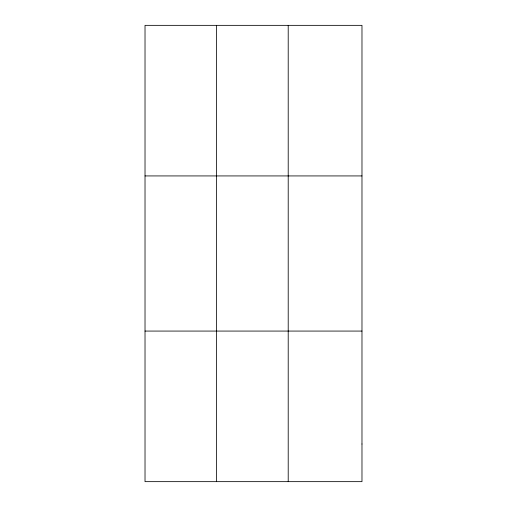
<?xml version="1.0" encoding="UTF-8"?>
<svg xmlns="http://www.w3.org/2000/svg" width="507" height="507" viewBox="0 0 507 507"><rect width="100%" height="100%" fill="white"/><g stroke="black" fill="none" stroke-linecap="round" stroke-linejoin="round"><path stroke-width="0.76" d="M216.616 481.65L216.616 25.35M288.21 481.65L288.21 25.35M145.021 175.929L361.979 175.929M145.021 331.071L361.979 331.071M361.979 444.005L361.979 481.65L145.021 481.65L145.021 25.35L361.979 25.35L361.979 444.005"/></g></svg>
